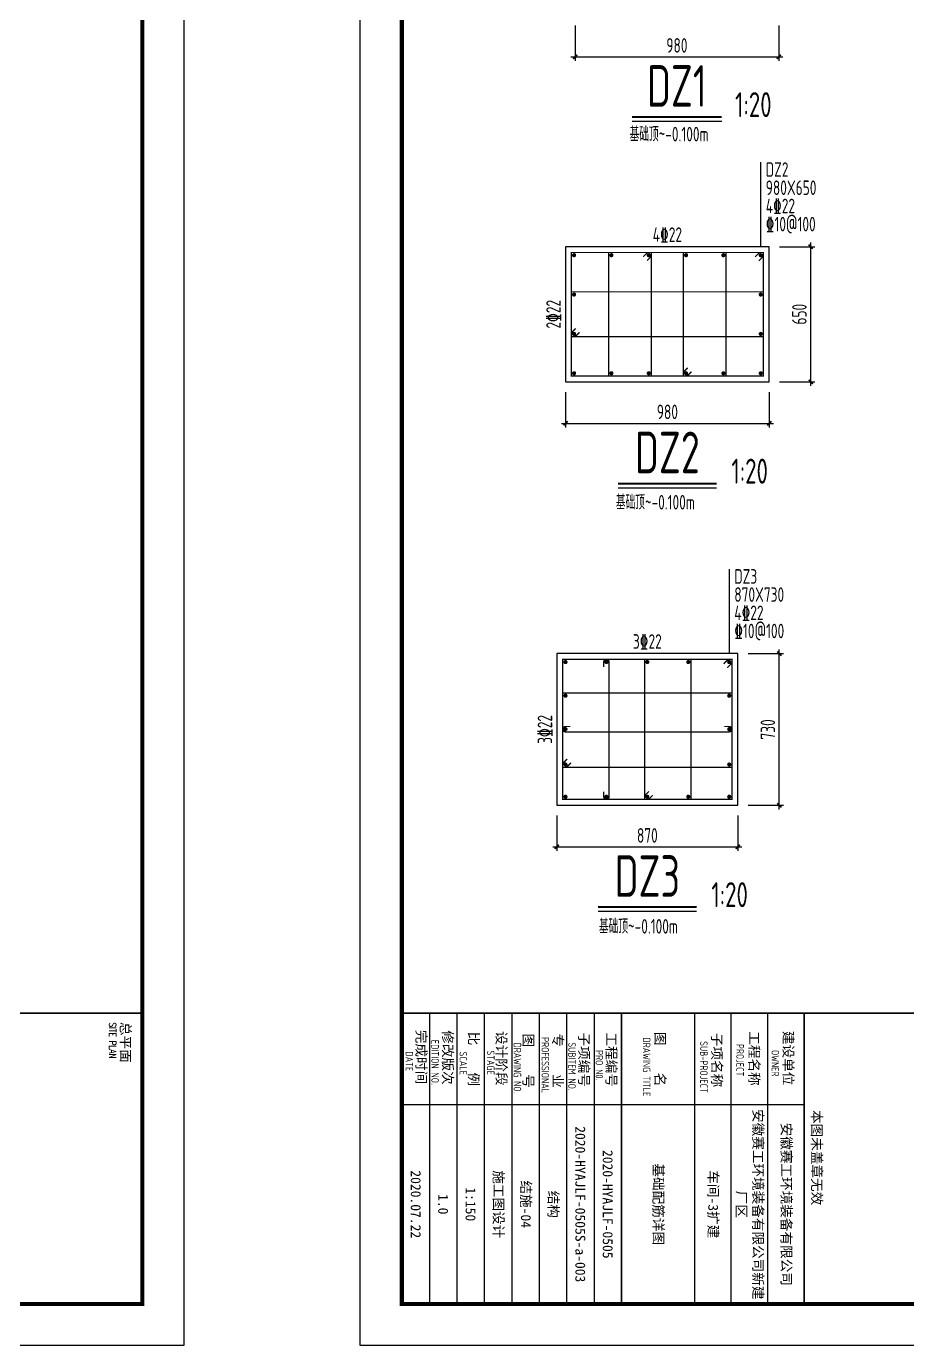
# Model space of a CAD drawing. Extents: x 2072855 to 2883818, y 17306032 to 17674225.
# Drawn here: x 2176202 to 2208005, y 17484946 to 17532546 of the extents above; entities that cross this region are included whole.
import ezdxf
from ezdxf.enums import TextEntityAlignment as Align

# ---------------------------------------------------------------- set-up
doc = ezdxf.new("R2010")
doc.units = 0
doc.header["$LTSCALE"] = 1000
doc.header["$MEASUREMENT"] = 0
doc.layers.get('Defpoints').update_dxf_attribs({"color": 250})
for name, color, linetype in [('3T_WOOD', 21, 'Continuous'), ('COLU_DE', 7, 'Continuous'), ('COLU_DE_DIM', 3, 'Continuous'), ('COLU_DE_NUM', 7, 'Continuous'), ('COLU_DE_REIN', 1, 'Continuous'), ('COLU_DE_TEXT', 7, 'Continuous'), ('PUB_TITLE', 4, 'Continuous'), ('TK', 4, 'Continuous')]:
    doc.layers.add(name, color=color, linetype=linetype)
doc.styles.add('ROMANS', font='romans', dxfattribs={"width": 0.65, "height": 231.275})
doc.styles.add('TSSD_Dimension', font='Tssdeng.shx', dxfattribs={"width": 0.7, "bigfont": 'hztxt.shx'})
doc.styles.add('TSSD_Label', font='tssdeng.shx', dxfattribs={"width": 0.7, "bigfont": 'hztxt.shx'})
doc.styles.add('TSSD_REIN', font='tssdeng.shx', dxfattribs={"width": 0.7, "bigfont": 'tssdchn.shx'})
doc.styles.add('图签宋体', font='', dxfattribs={"height": 300})
doc.styles.get('图签宋体').set_extended_font_data('NSimSun')
doc.dimstyles.new('TSSD_20_150', dxfattribs={"dimtxt": 525, "dimasz": 150, "dimexe": 150, "dimexo": 375, "dimgap": 150, "dimtad": 1, "dimdec": 0, "dimlfac": 0.133333, "dimzin": 0, "dimdsep": 46, "dimtxsty": 'TSSD_Dimension', "dimblk": 'ARCHTICK', "dimblk1": 'ARCHTICK', "dimblk2": 'ARCHTICK', "dimcen": 0, "dimdle": 150, "dimclrt": 7, "dimadec": 0, "dimazin": 0, "dimtfac": 1, "dimtdec": 0, "dimtix": 1, "dimtmove": 2, "dimatfit": 3, "dimfxl": 0, "dimtolj": 1, "dimtzin": 0, "dimarcsym": 0})

# ---------------------------------------------------------------- blocks, each defined once
blk = doc.blocks.new('_ArchTick')
at = {"color": 0, "linetype": 'ByBlock', "const_width": 0.4}
blk.add_lwpolyline([(-0.5, -0.5), (0.5, 0.5)], dxfattribs=at)
blk = doc.blocks.new('*D446')
at = {"layer": 'COLU_DE_DIM', "color": 0, "lineweight": -2}
for p, q in [((2196004, 17532573), (2196004, 17531298)), ((2203354, 17532573), (2203354, 17531298)), ((2195854, 17531448), (2203504, 17531448))]:
    blk.add_line(p, q, dxfattribs=at)
at = {"layer": 'Defpoints', "color": 0}
for p in [(2196004, 17532948), (2203354, 17532948), (2203354, 17531448)]:
    blk.add_point(p, dxfattribs=at)
at = {"layer": 'COLU_DE_DIM', "color": 0, "lineweight": -2, "xscale": 150, "yscale": 150, "zscale": 150, "rotation": 180}
blk.add_blockref('_ArchTick', (2196004, 17531448), dxfattribs=at)
at = {"layer": 'COLU_DE_DIM', "color": 0, "lineweight": -2, "xscale": 150, "yscale": 150, "zscale": 150}
blk.add_blockref('_ArchTick', (2203354, 17531448), dxfattribs=at)
at = {"layer": 'COLU_DE_DIM', "color": 7, "insert": (2199679, 17531860), "char_height": 525, "attachment_point": 5, "style": 'TSSD_Dimension'}
blk.add_mtext('\\A1;980', dxfattribs=at)
blk = doc.blocks.new('*D447')
at = {"layer": 'COLU_DE_DIM', "color": 0, "lineweight": -2}
for p, q in [((2203385, 17524598), (2204660, 17524598)), ((2204510, 17519573), (2204510, 17524748)), ((2203385, 17519723), (2204660, 17519723))]:
    blk.add_line(p, q, dxfattribs=at)
at = {"layer": 'Defpoints', "color": 0}
for p in [(2203010, 17524598), (2204510, 17524598), (2203010, 17519723)]:
    blk.add_point(p, dxfattribs=at)
at = {"layer": 'COLU_DE_DIM', "color": 0, "lineweight": -2, "xscale": 150, "yscale": 150, "zscale": 150}
for p, rotation in [((2204510, 17524598), 90), ((2204510, 17519723), 270)]:
    blk.add_blockref('_ArchTick', p, dxfattribs=dict(at, rotation=rotation))
at = {"layer": 'COLU_DE_DIM', "color": 7, "insert": (2204098, 17522161), "char_height": 525, "attachment_point": 5, "rotation": 90, "style": 'TSSD_Dimension'}
blk.add_mtext('\\A1;650', dxfattribs=at)
blk = doc.blocks.new('*D448')
at = {"layer": 'COLU_DE_DIM', "color": 0, "lineweight": -2}
for p, q in [((2195660, 17519348), (2195660, 17518073)), ((2203010, 17519348), (2203010, 17518073)), ((2195510, 17518223), (2203160, 17518223))]:
    blk.add_line(p, q, dxfattribs=at)
at = {"layer": 'Defpoints', "color": 0}
for p in [(2195660, 17519723), (2203010, 17519723), (2203010, 17518223)]:
    blk.add_point(p, dxfattribs=at)
at = {"layer": 'COLU_DE_DIM', "color": 0, "lineweight": -2, "xscale": 150, "yscale": 150, "zscale": 150, "rotation": 180}
blk.add_blockref('_ArchTick', (2195660, 17518223), dxfattribs=at)
at = {"layer": 'COLU_DE_DIM', "color": 0, "lineweight": -2, "xscale": 150, "yscale": 150, "zscale": 150}
blk.add_blockref('_ArchTick', (2203010, 17518223), dxfattribs=at)
at = {"layer": 'COLU_DE_DIM', "color": 7, "insert": (2199335, 17518636), "char_height": 525, "attachment_point": 5, "style": 'TSSD_Dimension'}
blk.add_mtext('\\A1;980', dxfattribs=at)
blk = doc.blocks.new('*D449')
at = {"layer": 'COLU_DE_DIM', "color": 0, "lineweight": -2}
for p, q in [((2202250, 17509918), (2203525, 17509918)), ((2203375, 17504293), (2203375, 17510068)), ((2202250, 17504443), (2203525, 17504443))]:
    blk.add_line(p, q, dxfattribs=at)
at = {"layer": 'Defpoints', "color": 0}
for p in [(2201875, 17509918), (2203375, 17509918), (2201875, 17504443)]:
    blk.add_point(p, dxfattribs=at)
at = {"layer": 'COLU_DE_DIM', "color": 0, "lineweight": -2, "xscale": 150, "yscale": 150, "zscale": 150}
for p, rotation in [((2203375, 17509918), 90), ((2203375, 17504443), 270)]:
    blk.add_blockref('_ArchTick', p, dxfattribs=dict(at, rotation=rotation))
at = {"layer": 'COLU_DE_DIM', "color": 7, "insert": (2202962, 17507180), "char_height": 525, "attachment_point": 5, "rotation": 90, "style": 'TSSD_Dimension'}
blk.add_mtext('\\A1;730', dxfattribs=at)
blk = doc.blocks.new('*D450')
at = {"layer": 'COLU_DE_DIM', "color": 0, "lineweight": -2}
for p, q in [((2195350, 17504068), (2195350, 17502793)), ((2201875, 17504068), (2201875, 17502793)), ((2195200, 17502943), (2202025, 17502943))]:
    blk.add_line(p, q, dxfattribs=at)
at = {"layer": 'Defpoints', "color": 0}
for p in [(2195350, 17504443), (2201875, 17504443), (2201875, 17502943)]:
    blk.add_point(p, dxfattribs=at)
at = {"layer": 'COLU_DE_DIM', "color": 0, "lineweight": -2, "xscale": 150, "yscale": 150, "zscale": 150, "rotation": 180}
blk.add_blockref('_ArchTick', (2195350, 17502943), dxfattribs=at)
at = {"layer": 'COLU_DE_DIM', "color": 0, "lineweight": -2, "xscale": 150, "yscale": 150, "zscale": 150}
blk.add_blockref('_ArchTick', (2201875, 17502943), dxfattribs=at)
at = {"layer": 'COLU_DE_DIM', "color": 7, "insert": (2198612, 17503355), "char_height": 525, "attachment_point": 5, "style": 'TSSD_Dimension'}
blk.add_mtext('\\A1;870', dxfattribs=at)
blk = doc.blocks.new('GeYuanFrame_54604810', base_point=(18.76, 4.34))
at = {"layer": 'PUB_TITLE'}
blk.add_lwpolyline([(628.76, 14.34), (628.76, 111.14)], dxfattribs=at)
at = {"layer": 'TK'}
for p, q in [((606.76, 102.34), (676.76, 102.34)), ((606.76, 93.54), (676.76, 93.54)), ((606.76, 84.74), (628.76, 84.74)), ((606.76, 84.74), (676.76, 84.74)), ((606.76, 67.18), (676.76, 67.18)), ((606.76, 67.14), (676.76, 67.14)), ((606.76, 60.58), (676.76, 60.58)), ((606.76, 53.98), (676.76, 53.98)), ((606.76, 47.38), (676.76, 47.38)), ((606.76, 40.78), (676.76, 40.78)), ((606.76, 34.18), (676.76, 34.18)), ((606.76, 27.58), (676.76, 27.58)), ((606.76, 20.98), (676.76, 20.98)), ((606.76, 14.34), (676.76, 14.34))]:
    blk.add_line(p, q, dxfattribs=at)
blk.add_lwpolyline([(18.76, 424.34), (686.76, 424.34), (686.76, 4.34), (18.76, 4.34), (18.76, 424.34)], dxfattribs=at)
at = {"layer": 'TK', "const_width": 1}
blk.add_lwpolyline([(676.76, 414.34), (43.76, 414.34), (43.76, 14.34), (676.76, 14.34)], close=True, dxfattribs=at)
at = {"layer": 'TK'}
for points, const_width in [([(606.76, 414.34), (606.76, 14.34)], 0.4), ([(606.76, 111.14), (676.76, 111.14)], 0.35), ([(606.76, 67.18), (676.76, 67.18)], 0.35)]:
    blk.add_lwpolyline(points, dxfattribs=dict(at, const_width=const_width))
at = {"layer": 'TK', "style": '图签宋体'}
for s, p in [('本图未盖章无效', (630.1, 113.01)), ('建设单位', (611.06, 106.14)), ('工程名称', (611.14, 97.93)), ('子项名称', (611.52, 88.95)), ('图    名', (611.3, 75.3)), ('工程编号', (611.44, 63.58)), ('子项编号', (611.44, 57)), ('专    业', (611.68, 50.69)), ('图    号', (611.69, 43.58)), ('设计阶段', (611.12, 37.12)), ('比    例', (611.26, 30.44)), ('修改版次', (610.91, 24.22)), ('完成时间', (610.79, 17.83))]:
    blk.add_text(s, height=2.4, dxfattribs=at).set_placement(p)
at = {"layer": 'TK', "style": 'TSSD_REIN'}
for s, width, p in [('OWNER', 0.7, (615.65, 103.29)), ('PROJECT', 0.7, (614.19, 94.83)), ('SUB-PROJECT', 0.7, (613.53, 86.11)), ('DRAWING TITLE', 0.7, (612.64, 72.34)), ('PRO N0.', 0.7, (615.68, 60.96)), ('SUBITEM NO.', 0.7, (613.82, 54.39)), ('PROFESSIONAL', 0.8, (612.55, 47.95)), ('DRAWING NO.', 0.7, (613.86, 41.26)), ('STAGE', 0.7, (615.76, 34.84)), ('SCALE', 0.7, (616.05, 28.23)), ('EDITION NO.', 0.8, (613.2, 21.45)), ('DATE', 0.7, (616, 15.26))]:
    blk.add_text(s, height=1.8, dxfattribs=dict(at, width=width)).set_placement(p)
at = {"layer": 'TK', "char_height": 2.4, "width": 48, "attachment_point": 5, "style": '图签宋体'}
for s, insert in [('安徽赛工环境装备有限公司', (652.76, 106.74)), ('安徽赛工环境装备有限公司新建厂区', (652.76, 97.94)), ('车间-3扩建', (652.76, 89.14)), ('基础配筋详图', (652.76, 75.94)), ('2020-HYAJLF-0505', (652.76, 63.88)), ('2020-HYAJLF-0505S-a-003', (652.76, 57.28)), ('结构', (652.76, 50.68)), ('结施-04', (652.76, 44.08)), ('施工图设计', (652.76, 37.48)), ('1:150', (652.76, 30.88)), ('1.0', (652.76, 24.28)), ('2020.07.22', (652.76, 17.69))]:
    blk.add_mtext(s, dxfattribs=dict(at, insert=insert))
blk = doc.blocks.new('GeYuanFrame_58822362', base_point=(18.76, 4.34))
at = {"layer": 'TK'}
blk.add_line((43.76, 414.34), (676.76, 414.34), dxfattribs=at)
blk.add_lwpolyline([(18.76, 424.34), (686.76, 424.34), (686.76, 4.34), (18.76, 4.34), (18.76, 424.34)], dxfattribs=at)
at = {"layer": 'TK', "const_width": 1}
blk.add_lwpolyline([(676.76, 414.34), (43.76, 414.34), (43.76, 14.34), (676.76, 14.34)], close=True, dxfattribs=at)
at = {"layer": 'TK', "const_width": 0.4}
blk.add_lwpolyline([(606.76, 414.34), (606.76, 14.34)], dxfattribs=at)
at = {"layer": 'TK', "style": '图签宋体'}
blk.add_text('总平面', height=2.4, dxfattribs=at).set_placement((608.9, 409.1))
at = {"layer": 'TK', "style": 'ROMANS', "width": 0.76}
blk.add_text('SITE PLAN', height=1.697, dxfattribs=at).set_placement((609.02, 406.31))

msp = doc.modelspace()

# ---------------------------------------------------------------- linework, layer by layer
at = {"layer": 'COLU_DE'}
for points in [[(2203010.4, 17524598), (2195660.4, 17524598), (2195660.4, 17519723), (2203010.4, 17519723)], [(2201874.7, 17509917.8), (2195349.7, 17509917.8), (2195349.7, 17504442.8), (2201874.7, 17504442.8)]]:
    msp.add_lwpolyline(points, close=True, dxfattribs=at)
at = {"layer": 'COLU_DE_NUM'}
for p, q in [((2198063.3, 17529122.9), (2201294.1, 17529122.9)), ((2197558.5, 17515898), (2201112.3, 17515898)), ((2196835.2, 17500617.8), (2200389.1, 17500617.8))]:
    msp.add_line(p, q, dxfattribs=at)
at = {"layer": 'COLU_DE_NUM', "const_width": 75}
for points in [[(2198063.3, 17529272.9), (2201294.1, 17529272.9)], [(2197558.5, 17516048), (2201112.3, 17516048)], [(2196835.2, 17500767.8), (2200389.1, 17500767.8)]]:
    msp.add_lwpolyline(points, dxfattribs=at)
at = {"layer": 'COLU_DE_REIN', "const_width": 45}
for points in [[(2202636.3, 17524086.1), (2202800.4, 17524250.1), (2202800.4, 17524388), (2195870.4, 17524388), (2195870.4, 17519933), (2202800.4, 17519933), (2202800.4, 17524388), (2202662.5, 17524388), (2202498.4, 17524224)], [(2198603.6, 17524094.3), (2198759.4, 17524250.1), (2198759.4, 17524388), (2197217.4, 17524388), (2197217.4, 17519933), (2198759.4, 17519933), (2198759.4, 17524388), (2198621.5, 17524388), (2198465.7, 17524232.2)], [(2200067.2, 17520226.7), (2199911.4, 17520070.9), (2199911.4, 17519933), (2201453.4, 17519933), (2201453.4, 17524388), (2199911.4, 17524388), (2199911.4, 17519933), (2200049.3, 17519933), (2200205.1, 17520088.9)], [(2196026.2, 17521646.7), (2195870.4, 17521490.9), (2195870.4, 17521353), (2202800.4, 17521353), (2202800.4, 17522968), (2195870.4, 17522968), (2195870.4, 17521353), (2196008.3, 17521353), (2196164.1, 17521508.9)], [(2201500.6, 17509405.8), (2201664.7, 17509569.9), (2201664.7, 17509707.8), (2195559.7, 17509707.8), (2195559.7, 17504652.8), (2201664.7, 17504652.8), (2201664.7, 17509707.8), (2201526.8, 17509707.8), (2201362.7, 17509543.7)], [(2198670.5, 17504946.5), (2198514.7, 17504790.7), (2198514.7, 17504652.8), (2200187.2, 17504652.8), (2200187.2, 17509707.8), (2198514.7, 17509707.8), (2198514.7, 17504652.8), (2198652.6, 17504652.8), (2198808.4, 17504808.6)], [(2195715.5, 17506109.6), (2195559.7, 17505953.7), (2195559.7, 17505815.9), (2201664.7, 17505815.9), (2201664.7, 17508492.8), (2195559.7, 17508492.8), (2195559.7, 17505815.9), (2195697.6, 17505815.9), (2195853.4, 17505971.7)]]:
    msp.add_lwpolyline(points, dxfattribs=at)
at = {"layer": 'COLU_DE_REIN', "const_width": 75}
for points in [[(2195930.4, 17524290.5, 1), (2196005.4, 17524290.5, 1)], [(2197277.4, 17524290.5, 1), (2197352.4, 17524290.5, 1)], [(2198624.4, 17524290.5, 1), (2198699.4, 17524290.5, 1)], [(2199971.4, 17524290.5, 1), (2200046.4, 17524290.5, 1)], [(2201318.4, 17524290.5, 1), (2201393.4, 17524290.5, 1)], [(2202665.4, 17524290.5, 1), (2202740.4, 17524290.5, 1)], [(2195930.4, 17522870.5, 1), (2196005.4, 17522870.5, 1)], [(2202665.4, 17522870.5, 1), (2202740.4, 17522870.5, 1)], [(2195930.4, 17521450.5, 1), (2196005.4, 17521450.5, 1)], [(2202665.4, 17521450.5, 1), (2202740.4, 17521450.5, 1)], [(2195930.4, 17520030.5, 1), (2196005.4, 17520030.5, 1)], [(2197277.4, 17520030.5, 1), (2197352.4, 17520030.5, 1)], [(2198624.4, 17520030.5, 1), (2198699.4, 17520030.5, 1)], [(2199971.4, 17520030.5, 1), (2200046.4, 17520030.5, 1)], [(2201318.4, 17520030.5, 1), (2201393.4, 17520030.5, 1)], [(2202665.4, 17520030.5, 1), (2202740.4, 17520030.5, 1)], [(2195619.7, 17509610.3, 1), (2195694.7, 17509610.3, 1)], [(2197097.2, 17509610.3, 1), (2197172.2, 17509610.3, 1)], [(2198574.7, 17509610.3, 1), (2198649.7, 17509610.3, 1)], [(2200052.2, 17509610.3, 1), (2200127.2, 17509610.3, 1)], [(2201529.7, 17509610.3, 1), (2201604.7, 17509610.3, 1)], [(2195619.7, 17508395.3, 1), (2195694.7, 17508395.3, 1)], [(2201529.7, 17508395.3, 1), (2201604.7, 17508395.3, 1)], [(2195619.7, 17507187.4, 1), (2195694.7, 17507187.4, 1)], [(2201529.7, 17507187.4, 1), (2201604.7, 17507187.4, 1)], [(2195619.7, 17505913.4, 1), (2195694.7, 17505913.4, 1)], [(2201529.7, 17505913.4, 1), (2201604.7, 17505913.4, 1)], [(2195619.7, 17504750.3, 1), (2195694.7, 17504750.3, 1)], [(2197097.2, 17504750.3, 1), (2197172.2, 17504750.3, 1)], [(2198574.7, 17504750.3, 1), (2198649.7, 17504750.3, 1)], [(2200052.2, 17504750.3, 1), (2200127.2, 17504750.3, 1)], [(2201529.7, 17504750.3, 1), (2201604.7, 17504750.3, 1)]]:
    msp.add_lwpolyline(points, format="xyb", close=True, dxfattribs=at)
at = {"layer": 'COLU_DE_REIN', "const_width": 45}
for points in [[(2197037.2, 17509430.3), (2197037.2, 17509610.3, -1), (2197232.2, 17509610.3), (2197232.2, 17504750.3, -1), (2197037.2, 17504750.3), (2197037.2, 17504930.3)], [(2201387.2, 17507284.9), (2201567.2, 17507284.9, -1), (2201567.2, 17507089.9), (2195657.2, 17507089.9, -1), (2195657.2, 17507284.9), (2195837.2, 17507284.9)]]:
    msp.add_lwpolyline(points, format="xyb", dxfattribs=at)
at = {"layer": 'COLU_DE_TEXT'}
for p, q in [((2202710.4, 17524598), (2202710.4, 17527643)), ((2201574.7, 17509917.8), (2201574.7, 17512962.8))]:
    msp.add_line(p, q, dxfattribs=at)

# ---------------------------------------------------------------- block references
at = {"layer": '3T_WOOD', "xscale": 150, "yscale": 150, "zscale": 150, "rotation": 270}
for name, p in [('GeYuanFrame_58822362', (2118888.1, 17585146.4)), ('GeYuanFrame_54604810', (2188250.7, 17585146.4))]:
    msp.add_blockref(name, p, dxfattribs=at)

# ---------------------------------------------------------------- texts
at = {"layer": 'COLU_DE_NUM', "style": 'TSSD_Label', "width": 0.7}
for s, p in [('DZ1', (2199678.7, 17530397.9)), ('DZ2', (2199335.4, 17517173)), ('DZ3', (2198612.2, 17501892.8))]:
    msp.add_text(s, height=1500, dxfattribs=at).set_placement(p, align=Align.MIDDLE)
for p in [(2201778.7, 17529272.9), (2201645.4, 17516048), (2200922.2, 17500767.8)]:
    msp.add_text('1:20', height=900, dxfattribs=at).set_placement(p)
at = {"layer": 'COLU_DE_TEXT', "style": 'TSSD_REIN', "width": 0.7}
for s, p in [('基础顶~-0.100m', (2197971.8, 17528396.3)), ('DZ2', (2202885.4, 17527118)), ('980X650', (2202885.4, 17526461.8)), ('4\x8422', (2202885.4, 17525805.5)), ('\x8410@100', (2202885.4, 17525149.3)), ('基础顶~-0.100m', (2197476.7, 17515113.7)), ('DZ3', (2201749.7, 17512437.8)), ('870X730', (2201749.7, 17511781.5)), ('4\x8422', (2201749.7, 17511125.3)), ('\x8410@100', (2201749.7, 17510469)), ('基础顶~-0.100m', (2196865.5, 17499811.2))]:
    msp.add_text(s, height=525, dxfattribs=at).set_placement(p)
for s, p in [('4\x8422', (2199335.4, 17525033.8)), ('3\x8422', (2198612.2, 17510353.5))]:
    msp.add_text(s, height=525, dxfattribs=at).set_placement(p, align=Align.MIDDLE)
for s, p in [('2\x8422', (2195224.6, 17522160.5)), ('3\x8422', (2194913.9, 17507180.3))]:
    msp.add_text(s, height=525, rotation=90, dxfattribs=at).set_placement(p, align=Align.MIDDLE)

# ---------------------------------------------------------------- dimensions: what is measured, and where the dimension line sits
at = {"layer": 'COLU_DE_DIM'}
for p1, p2, picture, middle in [((2196003.7, 17532947.9), (2203353.7, 17532947.9), '*D446', (2199678.7, 17531860.4)), ((2203010.4, 17519723), (2203010.4, 17524598), '*D447', (2204097.9, 17522160.5)), ((2195660.4, 17519723), (2203010.4, 17519723), '*D448', (2199335.4, 17518635.5)), ((2201874.7, 17504442.8), (2201874.7, 17509917.8), '*D449', (2202962.2, 17507180.3)), ((2195349.7, 17504442.8), (2201874.7, 17504442.8), '*D450', (2198612.2, 17503355.3))]:
    dim = msp.add_aligned_dim(p1=p1, p2=p2, distance=-1500, dimstyle='TSSD_20_150', dxfattribs=at)
    dim.commit()
    dim.dimension.update_dxf_attribs({"geometry": picture, "text_midpoint": middle})

doc.saveas('drawing.dxf')
